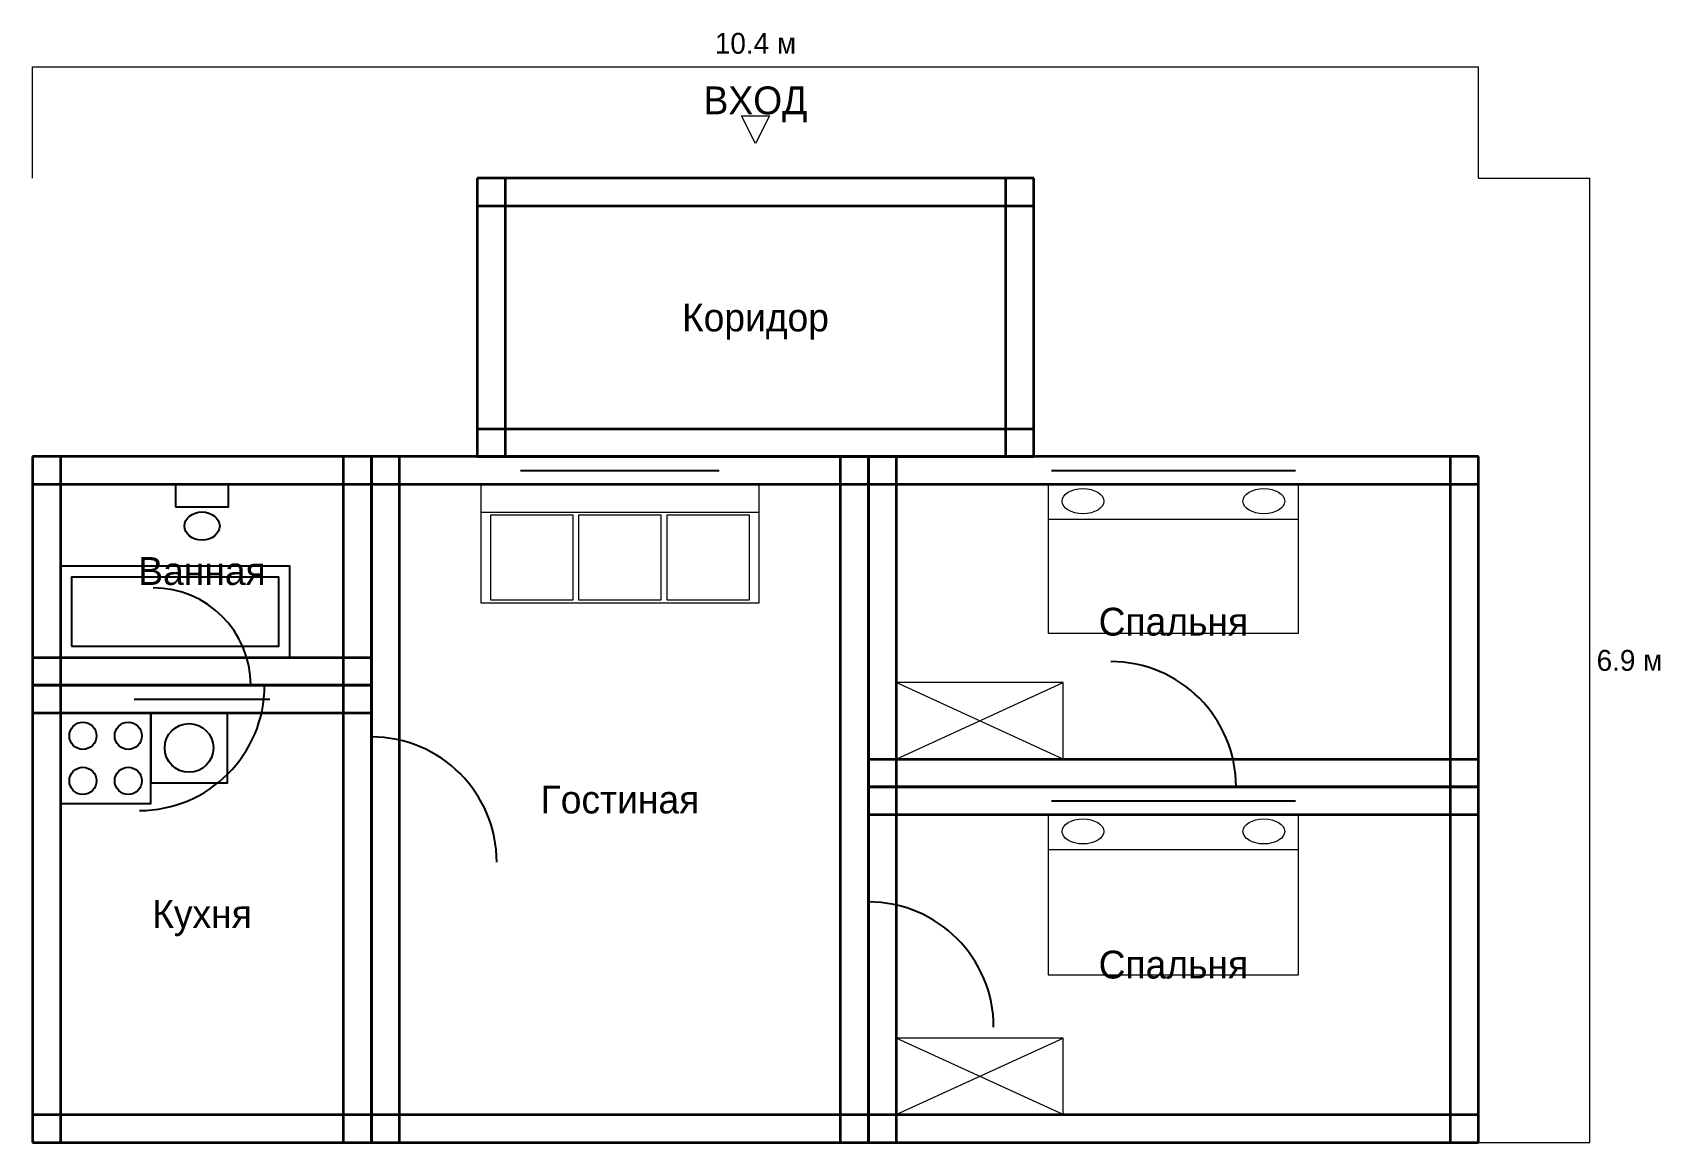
# Model space of a CAD drawing. Header units: metres. Extents: x 0 to 1170, y 0 to 798.
import ezdxf
from ezdxf.enums import TextEntityAlignment as Align

# ---------------------------------------------------------------- set-up
doc = ezdxf.new("R2010")
doc.units = ezdxf.units.M
for name, color, linetype, lineweight in [('Двери', 7, 'Continuous', 25), ('Мебель', 7, 'Continuous', 18), ('Окна', 7, 'Continuous', 25), ('Размеры', 1, 'Continuous', 13), ('Стены', 7, 'Continuous', 35), ('Текст', 7, 'Continuous', 13)]:
    doc.layers.add(name, color=color, linetype=linetype, lineweight=lineweight)

msp = doc.modelspace()

# ---------------------------------------------------------------- linework, layer by layer
at = {"layer": 'Двери'}
for p, q in [((76.8, 328.5), (166.8, 328.5)), ((86.8, 328.5), (156.8, 328.5)), ((243.6, 201.4), (243.6, 291.4)), ((775, 255.5), (865, 255.5)), ((600.8, 82.8), (600.8, 172.8))]:
    msp.add_line(p, q, dxfattribs=at)
for centre, radius, start, end in [((86.8, 328.5), 70, 0, 90), ((775, 255.5), 90, 0, 90), ((76.8, 328.5), 90, 270, 360), ((243.6, 201.4), 90, 0, 90), ((600.8, 82.8), 90, 0, 90)]:
    msp.add_arc(centre, radius, start, end, dxfattribs=at)
at = {"layer": 'Мебель'}
for p, q in [((322.2, 452.8), (522.2, 452.8)), ((730, 447.8), (910, 447.8)), ((620.8, 275.5), (740.8, 330.5)), ((740.8, 275.5), (620.8, 330.5)), ((730, 210.5), (910, 210.5)), ((620.8, 20), (740.8, 75)), ((740.8, 20), (620.8, 75))]:
    msp.add_line(p, q, dxfattribs=at)
for points in [[(322.2, 387.8), (522.2, 387.8), (522.2, 472.8), (322.2, 472.8), (322.2, 387.8)], [(730, 366), (910, 366), (910, 472.8), (730, 472.8), (730, 366)], [(329.2, 389.8), (388.5, 389.8), (388.5, 450.8), (329.2, 450.8), (329.2, 389.8)], [(392.5, 389.8), (451.9, 389.8), (451.9, 450.8), (392.5, 450.8), (392.5, 389.8)], [(455.9, 389.8), (515.2, 389.8), (515.2, 450.8), (455.9, 450.8), (455.9, 389.8)], [(620.8, 275.5), (740.8, 275.5), (740.8, 330.5), (620.8, 330.5), (620.8, 275.5)], [(730, 120.5), (910, 120.5), (910, 235.5), (730, 235.5), (730, 120.5)], [(620.8, 20), (740.8, 20), (740.8, 75), (620.8, 75), (620.8, 20)]]:
    msp.add_lwpolyline(points, dxfattribs=at)
for centre in [(755, 460.8), (885, 460.8), (755, 223.5), (885, 223.5)]:
    msp.add_ellipse(centre, major_axis=(15, 0), ratio=0.6, dxfattribs=at)
at = {"layer": 'Окна'}
for p, q in [((350.8, 492.8), (493.6, 492.8)), ((732.3, 492.8), (907.7, 492.8)), ((350.8, 482.8), (493.6, 482.8)), ((732.3, 482.8), (907.7, 482.8)), ((350.8, 472.8), (493.6, 472.8)), ((732.3, 472.8), (907.7, 472.8)), ((73.1, 328.5), (170.5, 328.5)), ((73.1, 318.5), (170.5, 318.5)), ((73.1, 308.5), (170.5, 308.5)), ((732.3, 255.5), (907.7, 255.5)), ((732.3, 245.5), (907.7, 245.5)), ((732.3, 235.5), (907.7, 235.5))]:
    msp.add_line(p, q, dxfattribs=at)
at = {"layer": 'Размеры', "color": 1}
for p, q in [((0, 772.8), (1039.2, 772.8)), ((0, 692.8), (0, 772.8)), ((1039.2, 692.8), (1039.2, 772.8)), ((1039.2, 692.8), (1119.2, 692.8)), ((1119.2, 0), (1119.2, 692.8)), ((1039.2, 0), (1119.2, 0))]:
    msp.add_line(p, q, dxfattribs=at)
at = {"layer": 'Сантехника'}
for points in [[(102.8, 456.7), (140.8, 456.7), (140.8, 472.8), (102.8, 472.8), (102.8, 456.7)], [(20, 348.5), (185, 348.5), (185, 414.2), (20, 414.2), (20, 348.5)], [(28, 356.5), (177, 356.5), (177, 406.2), (28, 406.2), (28, 356.5)], [(20, 243.5), (85, 243.5), (85, 308.5), (20, 308.5), (20, 243.5)], [(85, 258.5), (140, 258.5), (140, 308.5), (85, 308.5), (85, 258.5)]]:
    msp.add_lwpolyline(points, dxfattribs=at)
for centre, radius in [((36.2, 292.2), 9.75), ((68.8, 292.2), 9.75), ((112.5, 283.5), 17.5), ((36.2, 259.8), 9.75), ((68.8, 259.8), 9.75)]:
    msp.add_circle(centre, radius, dxfattribs=at)
msp.add_ellipse((121.8, 442.9), major_axis=(12.7, 0), ratio=0.8, dxfattribs=at)
at = {"layer": 'Стены'}
for p, q in [((719.6, 692.8), (319.6, 692.8)), ((319.6, 692.8), (319.6, 492.8)), ((339.6, 692.8), (339.6, 492.8)), ((699.6, 492.8), (699.6, 692.8)), ((719.6, 492.8), (719.6, 692.8)), ((719.6, 672.8), (319.6, 672.8)), ((319.6, 512.8), (719.6, 512.8)), ((243.6, 492.8), (0, 492.8)), ((0, 492.8), (0, 328.5)), ((20, 492.8), (20, 328.5)), ((223.6, 328.5), (223.6, 492.8)), ((243.6, 328.5), (243.6, 492.8)), ((600.8, 492.8), (243.6, 492.8)), ((243.6, 492.8), (243.6, 0)), ((263.6, 492.8), (263.6, 0)), ((319.6, 492.8), (719.6, 492.8)), ((580.8, 0), (580.8, 492.8)), ((600.8, 0), (600.8, 492.8)), ((1039.2, 492.8), (600.8, 492.8)), ((600.8, 492.8), (600.8, 255.5)), ((620.8, 492.8), (620.8, 255.5)), ((1019.2, 255.5), (1019.2, 492.8)), ((1039.2, 255.5), (1039.2, 492.8)), ((243.6, 472.8), (0, 472.8)), ((600.8, 472.8), (243.6, 472.8)), ((1039.2, 472.8), (600.8, 472.8)), ((0, 348.5), (243.6, 348.5)), ((243.6, 328.5), (0, 328.5)), ((0, 328.5), (0, 0)), ((0, 328.5), (243.6, 328.5)), ((20, 328.5), (20, 0)), ((223.6, 0), (223.6, 328.5)), ((243.6, 0), (243.6, 328.5)), ((243.6, 308.5), (0, 308.5)), ((600.8, 275.5), (1039.2, 275.5)), ((1039.2, 255.5), (600.8, 255.5)), ((600.8, 255.5), (600.8, 0)), ((600.8, 255.5), (1039.2, 255.5)), ((620.8, 255.5), (620.8, 0)), ((1019.2, 0), (1019.2, 255.5)), ((1039.2, 0), (1039.2, 255.5)), ((1039.2, 235.5), (600.8, 235.5)), ((0, 20), (243.6, 20)), ((243.6, 20), (600.8, 20)), ((600.8, 20), (1039.2, 20)), ((0, 0), (243.6, 0)), ((243.6, 0), (600.8, 0)), ((600.8, 0), (1039.2, 0))]:
    msp.add_line(p, q, dxfattribs=at)
at = {"layer": 'Текст', "color": 3}
msp.add_lwpolyline([(519.6, 717.8), (509.6, 737.8), (529.6, 737.8), (519.6, 717.8)], dxfattribs=at)

# ---------------------------------------------------------------- texts
at = {"layer": 'Размеры', "color": 1}
msp.add_text('10.4 м', height=15, dxfattribs=at).set_placement((519.6, 777.8), align=Align.BOTTOM_CENTER)
msp.add_text('6.9 м', height=15, dxfattribs=at).set_placement((1124.2, 346.4), align=Align.MIDDLE_LEFT)
at = {"layer": 'Текст', "color": 3}
msp.add_text('ВХОД', height=20, dxfattribs=at).set_placement((519.6, 732.8), align=Align.BOTTOM_CENTER)
at = {"layer": 'Текст'}
for s, p in [('Коридор', (519.6, 592.8)), ('Ванная', (121.8, 410.6)), ('Спальня', (820, 374.2)), ('Гостиная', (422.2, 246.4)), ('Кухня', (121.8, 164.2)), ('Спальня', (820, 127.8))]:
    msp.add_text(s, height=20, dxfattribs=at).set_placement(p, align=Align.MIDDLE_CENTER)

doc.saveas('drawing.dxf')
